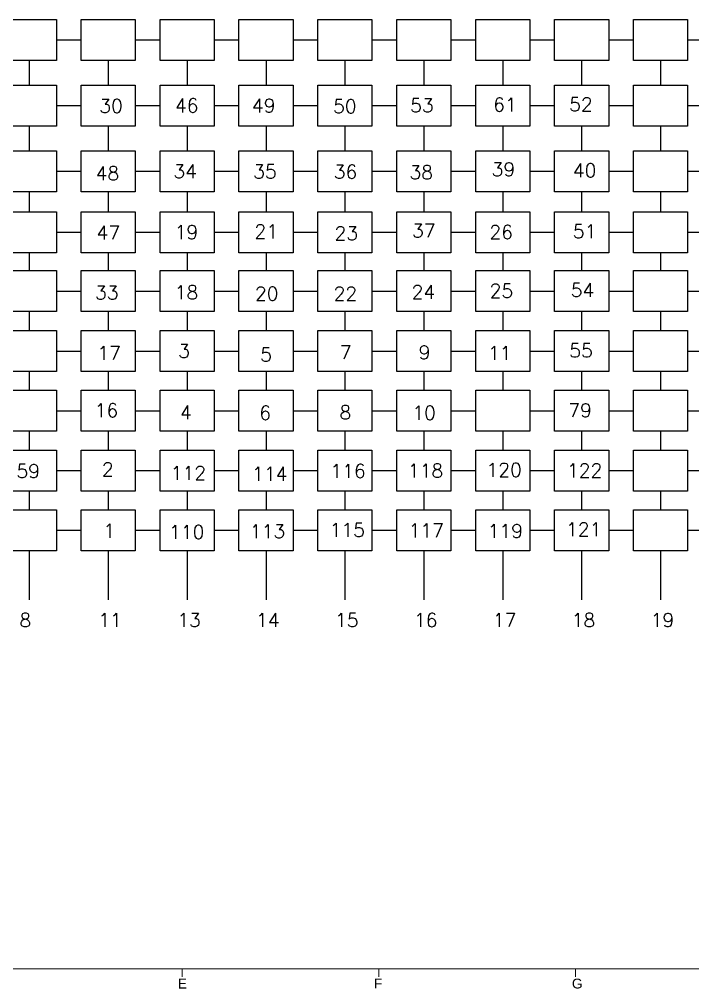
# Model space of a CAD drawing. Header units: millimetres. Extents: x 1461 to 1900, y 363 to 677.
# Drawn here: x 1615.2 to 1737.6, y 370.7 to 546.9 of the extents above; entities that cross this region are included whole.
import ezdxf
from ezdxf.enums import TextEntityAlignment as Align

# ---------------------------------------------------------------- set-up
doc = ezdxf.new("R2010")
doc.units = ezdxf.units.MM
doc.layers.add('tukuang', color=5, linetype='Continuous', lineweight=9)
doc.styles.add('ARIAL', font='arial.ttf')
doc.styles.get("Standard").update_dxf_attribs({"font": 'txt', "bigfont": 'gbcbig.shx'})

# ---------------------------------------------------------------- blocks, each defined once
blk = doc.blocks.new('A2KUANG')
at = {"layer": 'tukuang', "color": 7}
for p, q in [((-531.8954673050157, 4.547473508864641e-13), (299.9976196515063, 4.547473508864641e-13)), ((-187.4174020876244, 4.547473508864641e-13), (-187.4174020876244, -2.85873913043406)), ((-115.9489238267552, 4.547473508864641e-13), (-115.9489238267552, -2.85873913043406)), ((-44.48044556588502, 4.547473508864641e-13), (-44.48044556588502, -2.85873913043406))]:
    blk.add_line(p, q, dxfattribs=at)
at = {"layer": 'tukuang', "color": 7, "style": 'ARIAL'}
for s, p in [('G', (-43.80351730115581, -5.345521772240772)), ('E', (-187.3627643728278, -5.362494420405255)), ('F', (-116.2040095076527, -5.345521772240772))]:
    blk.add_text(s, height=3.573423913043479, dxfattribs=at).set_placement(p, align=Align.MIDDLE_CENTER)

msp = doc.modelspace()

# ---------------------------------------------------------------- linework, layer by layer
for p, q in [((1621.908936871735, 543.1868851116258), (1626.418703684312, 543.1868851116258)), ((1636.255665643982, 543.1868851116258), (1640.765432456558, 543.1868851116258)), ((1650.602394416228, 543.1868851116258), (1655.112161228805, 543.1868851116258)), ((1664.949123188475, 543.1868851116258), (1669.458890001051, 543.1868851116258)), ((1679.295851960721, 543.1868851116258), (1683.805618773298, 543.1868851116258)), ((1693.642580732968, 543.1868851116258), (1698.152347545544, 543.1868851116258)), ((1707.989309505215, 543.1868851116258), (1712.49907631779, 543.1868851116258)), ((1722.336038277461, 543.1868851116258), (1726.845805090037, 543.1868851116258)), ((1736.682767049708, 543.1868851116258), (1741.192533862283, 543.1868851116258)), ((1616.9904558919, 539.4417536844), (1616.9904558919, 534.9965005920772)), ((1631.337184664147, 539.4417536844), (1631.337184664147, 534.9965005920772)), ((1645.683913436393, 539.4417536844), (1645.683913436393, 534.9965005920772)), ((1660.03064220864, 539.4417536844), (1660.03064220864, 534.9965005920772)), ((1674.377370980886, 539.4417536844), (1674.377370980886, 534.9965005920772)), ((1688.724099753133, 539.4417536844), (1688.724099753133, 534.9965005920772)), ((1703.070828525379, 539.4417536844), (1703.070828525379, 534.9965005920772)), ((1717.417557297626, 539.4417536844), (1717.417557297626, 534.9965005920772)), ((1731.764286069872, 539.4417536844), (1731.764286069872, 534.9965005920772)), ((1621.908936871735, 531.2513691648514), (1626.418703684312, 531.2513691648514)), ((1636.255665643982, 531.2513691648514), (1640.765432456558, 531.2513691648514)), ((1650.602394416228, 531.2513691648514), (1655.112161228805, 531.2513691648514)), ((1664.949123188475, 531.2513691648514), (1669.458890001051, 531.2513691648514)), ((1679.295851960721, 531.2513691648514), (1683.805618773298, 531.2513691648514)), ((1693.642580732968, 531.2513691648514), (1698.152347545544, 531.2513691648514)), ((1707.989309505215, 531.2513691648514), (1712.49907631779, 531.2513691648514)), ((1722.336038277461, 531.2513691648514), (1726.845805090037, 531.2513691648514)), ((1736.682767049708, 531.2513691648514), (1741.192533862283, 531.2513691648514)), ((1616.9904558919, 527.5062377376257), (1616.9904558919, 523.0609846453028)), ((1631.337184664147, 527.5062377376257), (1631.337184664147, 523.0609846453028)), ((1645.683913436393, 527.5062377376257), (1645.683913436393, 523.0609846453028)), ((1660.03064220864, 527.5062377376257), (1660.03064220864, 523.0609846453028)), ((1674.377370980886, 527.5062377376257), (1674.377370980886, 523.0609846453028)), ((1688.724099753133, 527.5062377376257), (1688.724099753133, 523.0609846453028)), ((1703.070828525379, 527.5062377376257), (1703.070828525379, 523.0609846453028)), ((1717.417557297626, 527.5062377376257), (1717.417557297626, 523.0609846453028)), ((1731.764286069872, 527.5062377376257), (1731.764286069872, 523.0609846453028)), ((1621.908936871735, 519.3158532180771), (1626.418703684312, 519.3158532180771)), ((1636.255665643982, 519.3158532180771), (1640.765432456558, 519.3158532180771)), ((1650.602394416228, 519.3158532180771), (1655.112161228805, 519.3158532180771)), ((1664.949123188475, 519.3158532180771), (1669.458890001051, 519.3158532180771)), ((1679.295851960721, 519.3158532180771), (1683.805618773298, 519.3158532180771)), ((1693.642580732968, 519.3158532180771), (1698.152347545544, 519.3158532180771)), ((1707.989309505215, 519.3158532180771), (1712.49907631779, 519.3158532180771)), ((1722.336038277461, 519.3158532180771), (1726.845805090037, 519.3158532180771)), ((1736.682767049708, 519.3158532180771), (1741.192533862283, 519.3158532180771)), ((1616.9904558919, 515.5707217908514), (1616.9904558919, 511.9630482217146)), ((1631.337184664147, 515.5707217908514), (1631.337184664147, 511.9630482217146)), ((1645.683913436393, 515.5707217908514), (1645.683913436393, 511.9630482217146)), ((1660.03064220864, 515.5707217908514), (1660.03064220864, 511.9630482217146)), ((1674.377370980886, 515.5707217908514), (1674.377370980886, 511.9630482217146)), ((1688.724099753133, 515.5707217908514), (1688.724099753133, 511.9630482217146)), ((1703.070828525379, 515.5707217908514), (1703.070828525379, 511.9630482217146)), ((1717.417557297626, 515.5707217908514), (1717.417557297626, 511.9630482217146)), ((1731.764286069872, 515.5707217908514), (1731.764286069872, 511.9630482217146)), ((1621.908936871735, 508.2179167944889), (1626.418703684312, 508.2179167944889)), ((1636.255665643982, 508.2179167944889), (1640.765432456558, 508.2179167944889)), ((1650.602394416228, 508.2179167944889), (1655.112161228805, 508.2179167944889)), ((1664.949123188475, 508.2179167944889), (1669.458890001051, 508.2179167944889)), ((1679.295851960721, 508.2179167944889), (1683.805618773298, 508.2179167944889)), ((1693.642580732968, 508.2179167944889), (1698.152347545544, 508.2179167944889)), ((1707.989309505215, 508.2179167944889), (1712.49907631779, 508.2179167944889)), ((1722.336038277461, 508.2179167944889), (1726.845805090037, 508.2179167944889)), ((1736.682767049708, 508.2179167944889), (1741.192533862283, 508.2179167944889)), ((1616.9904558919, 504.4727853672632), (1616.9904558919, 501.2839015597199)), ((1631.337184664147, 504.4727853672632), (1631.337184664147, 501.2839015597199)), ((1645.683913436393, 504.4727853672632), (1645.683913436393, 501.2839015597199)), ((1660.03064220864, 504.4727853672632), (1660.03064220864, 501.2839015597199)), ((1674.377370980886, 504.4727853672632), (1674.377370980886, 501.2839015597199)), ((1688.724099753133, 504.4727853672632), (1688.724099753133, 501.2839015597199)), ((1703.070828525379, 504.4727853672632), (1703.070828525379, 501.2839015597199)), ((1717.417557297626, 504.4727853672632), (1717.417557297626, 501.2839015597199)), ((1731.764286069872, 504.4727853672632), (1731.764286069872, 501.2839015597199)), ((1621.908936871735, 497.5387701324942), (1626.418703684312, 497.5387701324942)), ((1636.255665643982, 497.5387701324942), (1640.765432456558, 497.5387701324942)), ((1650.602394416228, 497.5387701324942), (1655.112161228805, 497.5387701324942)), ((1664.949123188475, 497.5387701324942), (1669.458890001051, 497.5387701324942)), ((1679.295851960721, 497.5387701324942), (1683.805618773298, 497.5387701324942)), ((1693.642580732968, 497.5387701324942), (1698.152347545544, 497.5387701324942)), ((1707.989309505215, 497.5387701324942), (1712.49907631779, 497.5387701324942)), ((1722.336038277461, 497.5387701324942), (1726.845805090037, 497.5387701324942)), ((1736.682767049708, 497.5387701324942), (1741.192533862283, 497.5387701324942)), ((1616.9904558919, 493.7936387052684), (1616.9904558919, 490.3783480068141)), ((1631.337184664147, 493.7936387052684), (1631.337184664147, 490.3783480068141)), ((1645.683913436393, 493.7936387052684), (1645.683913436393, 490.3783480068141)), ((1660.03064220864, 493.7936387052684), (1660.03064220864, 490.3783480068141)), ((1674.377370980886, 493.7936387052684), (1674.377370980886, 490.3783480068141)), ((1688.724099753133, 493.7936387052684), (1688.724099753133, 490.3783480068141)), ((1703.070828525379, 493.7936387052684), (1703.070828525379, 490.3783480068141)), ((1717.417557297626, 493.7936387052684), (1717.417557297626, 490.3783480068141)), ((1731.764286069872, 493.7936387052684), (1731.764286069872, 490.3783480068141)), ((1621.908936871735, 486.6332165795884), (1626.418703684312, 486.6332165795884)), ((1636.255665643982, 486.6332165795884), (1640.765432456558, 486.6332165795884)), ((1650.602394416228, 486.6332165795884), (1655.112161228805, 486.6332165795884)), ((1664.949123188475, 486.6332165795884), (1669.458890001051, 486.6332165795884)), ((1679.295851960721, 486.6332165795884), (1683.805618773298, 486.6332165795884)), ((1693.642580732968, 486.6332165795884), (1698.152347545544, 486.6332165795884)), ((1707.989309505215, 486.6332165795884), (1712.49907631779, 486.6332165795884)), ((1722.336038277461, 486.6332165795884), (1726.845805090037, 486.6332165795884)), ((1736.682767049708, 486.6332165795884), (1741.192533862283, 486.6332165795884)), ((1616.9904558919, 482.8880851523627), (1616.9904558919, 479.5321088226867)), ((1631.337184664147, 482.8880851523627), (1631.337184664147, 479.5321088226867)), ((1645.683913436393, 482.8880851523627), (1645.683913436393, 479.5321088226867)), ((1660.03064220864, 482.8880851523627), (1660.03064220864, 479.5321088226867)), ((1674.377370980886, 482.8880851523627), (1674.377370980886, 479.5321088226867)), ((1688.724099753133, 482.8880851523627), (1688.724099753133, 479.5321088226867)), ((1703.070828525379, 482.8880851523627), (1703.070828525379, 479.5321088226867)), ((1717.417557297626, 482.8880851523627), (1717.417557297626, 479.5321088226867)), ((1731.764286069872, 482.8880851523627), (1731.764286069872, 479.5321088226867)), ((1621.908936871735, 475.786977395461), (1626.418703684312, 475.786977395461)), ((1636.255665643982, 475.786977395461), (1640.765432456558, 475.786977395461)), ((1650.602394416228, 475.786977395461), (1655.112161228805, 475.786977395461)), ((1664.949123188475, 475.786977395461), (1669.458890001051, 475.786977395461)), ((1679.295851960721, 475.786977395461), (1683.805618773298, 475.786977395461)), ((1693.642580732968, 475.786977395461), (1698.152347545544, 475.786977395461)), ((1707.989309505215, 475.786977395461), (1712.49907631779, 475.786977395461)), ((1722.336038277461, 475.786977395461), (1726.845805090037, 475.786977395461)), ((1736.682767049708, 475.786977395461), (1741.192533862283, 475.786977395461)), ((1616.9904558919, 472.0418459682353), (1616.9904558919, 468.6265552697807)), ((1631.337184664147, 472.0418459682353), (1631.337184664147, 468.6265552697807)), ((1645.683913436393, 472.0418459682353), (1645.683913436393, 468.6265552697807)), ((1660.03064220864, 472.0418459682353), (1660.03064220864, 468.6265552697807)), ((1674.377370980886, 472.0418459682353), (1674.377370980886, 468.6265552697807)), ((1688.724099753133, 472.0418459682353), (1688.724099753133, 468.6265552697807)), ((1703.070828525379, 472.0418459682353), (1703.070828525379, 468.6265552697807)), ((1717.417557297626, 472.0418459682353), (1717.417557297626, 468.6265552697807)), ((1731.764286069872, 472.0418459682353), (1731.764286069872, 468.6265552697807)), ((1621.908936871735, 464.881423842555), (1626.418703684312, 464.881423842555)), ((1636.255665643982, 464.881423842555), (1640.765432456558, 464.881423842555)), ((1650.602394416228, 464.881423842555), (1655.112161228805, 464.881423842555)), ((1664.949123188475, 464.881423842555), (1669.458890001051, 464.881423842555)), ((1679.295851960721, 464.881423842555), (1683.805618773298, 464.881423842555)), ((1693.642580732968, 464.881423842555), (1698.152347545544, 464.881423842555)), ((1707.989309505215, 464.881423842555), (1712.49907631779, 464.881423842555)), ((1722.336038277461, 464.881423842555), (1726.845805090037, 464.881423842555)), ((1736.682767049708, 464.881423842555), (1741.192533862283, 464.881423842555)), ((1616.9904558919, 461.1362924153293), (1616.9904558919, 457.7803160856533)), ((1631.337184664147, 461.1362924153293), (1631.337184664147, 457.7803160856533)), ((1645.683913436393, 461.1362924153293), (1645.683913436393, 457.7803160856533)), ((1660.03064220864, 461.1362924153293), (1660.03064220864, 457.7803160856533)), ((1674.377370980886, 461.1362924153293), (1674.377370980886, 457.7803160856533)), ((1688.724099753133, 461.1362924153293), (1688.724099753133, 457.7803160856533)), ((1703.070828525379, 461.1362924153293), (1703.070828525379, 457.7803160856533)), ((1717.417557297626, 461.1362924153293), (1717.417557297626, 457.7803160856533)), ((1731.764286069872, 461.1362924153293), (1731.764286069872, 457.7803160856533)), ((1621.908936871735, 454.0351846584276), (1626.418703684312, 454.0351846584276)), ((1636.255665643982, 454.0351846584276), (1640.765432456558, 454.0351846584276)), ((1650.602394416228, 454.0351846584276), (1655.112161228805, 454.0351846584276)), ((1664.949123188475, 454.0351846584276), (1669.458890001051, 454.0351846584276)), ((1679.295851960721, 454.0351846584276), (1683.805618773298, 454.0351846584276)), ((1693.642580732968, 454.0351846584276), (1698.152347545544, 454.0351846584276)), ((1707.989309505215, 454.0351846584276), (1712.49907631779, 454.0351846584276)), ((1722.336038277461, 454.0351846584276), (1726.845805090037, 454.0351846584276)), ((1736.682767049708, 454.0351846584276), (1741.192533862283, 454.0351846584276)), ((1616.9904558919, 450.2900532312019), (1616.9904558919, 441.3853712804853)), ((1631.337184664147, 450.2900532312019), (1631.337184664147, 441.3853712804853)), ((1645.683913436393, 450.2900532312019), (1645.683913436393, 441.3853712804853)), ((1660.03064220864, 450.2900532312019), (1660.03064220864, 441.3853712804853)), ((1674.377370980886, 450.2900532312019), (1674.377370980886, 441.3853712804853)), ((1688.724099753133, 450.2900532312019), (1688.724099753133, 441.3853712804853)), ((1703.070828525379, 450.2900532312019), (1703.070828525379, 441.3853712804853)), ((1717.417557297626, 450.2900532312019), (1717.417557297626, 441.3853712804853)), ((1731.764286069872, 450.2900532312019), (1731.764286069872, 441.3853712804853))]:
    msp.add_line(p, q)
for points in [[(1612.071974912065, 546.9320165388515), (1621.908936871735, 546.9320165388515), (1621.908936871735, 539.4417536844), (1612.071974912065, 539.4417536844)], [(1626.418703684312, 546.9320165388515), (1636.255665643982, 546.9320165388515), (1636.255665643982, 539.4417536844), (1626.418703684312, 539.4417536844)], [(1640.765432456558, 546.9320165388515), (1650.602394416228, 546.9320165388515), (1650.602394416228, 539.4417536844), (1640.765432456558, 539.4417536844)], [(1655.112161228805, 546.9320165388515), (1664.949123188475, 546.9320165388515), (1664.949123188475, 539.4417536844), (1655.112161228805, 539.4417536844)], [(1669.458890001051, 546.9320165388515), (1679.295851960721, 546.9320165388515), (1679.295851960721, 539.4417536844), (1669.458890001051, 539.4417536844)], [(1683.805618773298, 546.9320165388515), (1693.642580732968, 546.9320165388515), (1693.642580732968, 539.4417536844), (1683.805618773298, 539.4417536844)], [(1698.152347545544, 546.9320165388515), (1707.989309505215, 546.9320165388515), (1707.989309505215, 539.4417536844), (1698.152347545544, 539.4417536844)], [(1712.49907631779, 546.9320165388515), (1722.336038277461, 546.9320165388515), (1722.336038277461, 539.4417536844), (1712.49907631779, 539.4417536844)], [(1726.845805090037, 546.9320165388515), (1736.682767049708, 546.9320165388515), (1736.682767049708, 539.4417536844), (1726.845805090037, 539.4417536844)], [(1626.418703684312, 534.9965005920772), (1636.255665643982, 534.9965005920772), (1636.255665643982, 527.5062377376257), (1626.418703684312, 527.5062377376257)], [(1640.765432456558, 534.9965005920772), (1650.602394416228, 534.9965005920772), (1650.602394416228, 527.5062377376257), (1640.765432456558, 527.5062377376257)], [(1655.112161228805, 534.9965005920772), (1664.949123188475, 534.9965005920772), (1664.949123188475, 527.5062377376257), (1655.112161228805, 527.5062377376257)], [(1669.458890001051, 534.9965005920772), (1679.295851960721, 534.9965005920772), (1679.295851960721, 527.5062377376257), (1669.458890001051, 527.5062377376257)], [(1683.805618773298, 534.9965005920772), (1693.642580732968, 534.9965005920772), (1693.642580732968, 527.5062377376257), (1683.805618773298, 527.5062377376257)], [(1698.152347545544, 534.9965005920772), (1707.989309505215, 534.9965005920772), (1707.989309505215, 527.5062377376257), (1698.152347545544, 527.5062377376257)], [(1712.49907631779, 534.9965005920772), (1722.336038277461, 534.9965005920772), (1722.336038277461, 527.5062377376257), (1712.49907631779, 527.5062377376257)], [(1726.845805090037, 534.9965005920772), (1736.682767049708, 534.9965005920772), (1736.682767049708, 527.5062377376257), (1726.845805090037, 527.5062377376257)], [(1612.071974912065, 523.0609846453028), (1621.908936871735, 523.0609846453028), (1621.908936871735, 515.5707217908514), (1612.071974912065, 515.5707217908514)], [(1626.418703684312, 523.0609846453028), (1636.255665643982, 523.0609846453028), (1636.255665643982, 515.5707217908514), (1626.418703684312, 515.5707217908514)], [(1640.765432456558, 523.0609846453028), (1650.602394416228, 523.0609846453028), (1650.602394416228, 515.5707217908514), (1640.765432456558, 515.5707217908514)], [(1655.112161228805, 523.0609846453028), (1664.949123188475, 523.0609846453028), (1664.949123188475, 515.5707217908514), (1655.112161228805, 515.5707217908514)], [(1669.458890001051, 523.0609846453028), (1679.295851960721, 523.0609846453028), (1679.295851960721, 515.5707217908514), (1669.458890001051, 515.5707217908514)], [(1683.805618773298, 523.0609846453028), (1693.642580732968, 523.0609846453028), (1693.642580732968, 515.5707217908514), (1683.805618773298, 515.5707217908514)], [(1698.152347545544, 523.0609846453028), (1707.989309505215, 523.0609846453028), (1707.989309505215, 515.5707217908514), (1698.152347545544, 515.5707217908514)], [(1712.49907631779, 523.0609846453028), (1722.336038277461, 523.0609846453028), (1722.336038277461, 515.5707217908514), (1712.49907631779, 515.5707217908514)], [(1726.845805090037, 523.0609846453028), (1736.682767049708, 523.0609846453028), (1736.682767049708, 515.5707217908514), (1726.845805090037, 515.5707217908514)], [(1612.071974912065, 511.9630482217146), (1621.908936871735, 511.9630482217146), (1621.908936871735, 504.4727853672632), (1612.071974912065, 504.4727853672632)], [(1626.418703684312, 511.9630482217146), (1636.255665643982, 511.9630482217146), (1636.255665643982, 504.4727853672632), (1626.418703684312, 504.4727853672632)], [(1640.765432456558, 511.9630482217146), (1650.602394416228, 511.9630482217146), (1650.602394416228, 504.4727853672632), (1640.765432456558, 504.4727853672632)], [(1655.112161228805, 511.9630482217146), (1664.949123188475, 511.9630482217146), (1664.949123188475, 504.4727853672632), (1655.112161228805, 504.4727853672632)], [(1669.458890001051, 511.9630482217146), (1679.295851960721, 511.9630482217146), (1679.295851960721, 504.4727853672632), (1669.458890001051, 504.4727853672632)], [(1683.805618773298, 511.9630482217146), (1693.642580732968, 511.9630482217146), (1693.642580732968, 504.4727853672632), (1683.805618773298, 504.4727853672632)], [(1698.152347545544, 511.9630482217146), (1707.989309505215, 511.9630482217146), (1707.989309505215, 504.4727853672632), (1698.152347545544, 504.4727853672632)], [(1712.49907631779, 511.9630482217146), (1722.336038277461, 511.9630482217146), (1722.336038277461, 504.4727853672632), (1712.49907631779, 504.4727853672632)], [(1726.845805090037, 511.9630482217146), (1736.682767049708, 511.9630482217146), (1736.682767049708, 504.4727853672632), (1726.845805090037, 504.4727853672632)], [(1612.071974912065, 501.2839015597199), (1621.908936871735, 501.2839015597199), (1621.908936871735, 493.7936387052684), (1612.071974912065, 493.7936387052684)], [(1626.418703684312, 501.2839015597199), (1636.255665643982, 501.2839015597199), (1636.255665643982, 493.7936387052684), (1626.418703684312, 493.7936387052684)], [(1640.765432456558, 501.2839015597199), (1650.602394416228, 501.2839015597199), (1650.602394416228, 493.7936387052684), (1640.765432456558, 493.7936387052684)], [(1655.112161228805, 501.2839015597199), (1664.949123188475, 501.2839015597199), (1664.949123188475, 493.7936387052684), (1655.112161228805, 493.7936387052684)], [(1669.458890001051, 501.2839015597199), (1679.295851960721, 501.2839015597199), (1679.295851960721, 493.7936387052684), (1669.458890001051, 493.7936387052684)], [(1683.805618773298, 501.2839015597199), (1693.642580732968, 501.2839015597199), (1693.642580732968, 493.7936387052684), (1683.805618773298, 493.7936387052684)], [(1698.152347545544, 501.2839015597199), (1707.989309505215, 501.2839015597199), (1707.989309505215, 493.7936387052684), (1698.152347545544, 493.7936387052684)], [(1712.49907631779, 501.2839015597199), (1722.336038277461, 501.2839015597199), (1722.336038277461, 493.7936387052684), (1712.49907631779, 493.7936387052684)], [(1726.845805090037, 501.2839015597199), (1736.682767049708, 501.2839015597199), (1736.682767049708, 493.7936387052684), (1726.845805090037, 493.7936387052684)], [(1612.071974912065, 490.3783480068141), (1621.908936871735, 490.3783480068141), (1621.908936871735, 482.8880851523627), (1612.071974912065, 482.8880851523627)], [(1626.418703684312, 490.3783480068141), (1636.255665643982, 490.3783480068141), (1636.255665643982, 482.8880851523627), (1626.418703684312, 482.8880851523627)], [(1640.765432456558, 490.3783480068141), (1650.602394416228, 490.3783480068141), (1650.602394416228, 482.8880851523627), (1640.765432456558, 482.8880851523627)], [(1655.112161228805, 490.3783480068141), (1664.949123188475, 490.3783480068141), (1664.949123188475, 482.8880851523627), (1655.112161228805, 482.8880851523627)], [(1669.458890001051, 490.3783480068141), (1679.295851960721, 490.3783480068141), (1679.295851960721, 482.8880851523627), (1669.458890001051, 482.8880851523627)], [(1683.805618773298, 490.3783480068141), (1693.642580732968, 490.3783480068141), (1693.642580732968, 482.8880851523627), (1683.805618773298, 482.8880851523627)], [(1698.152347545544, 490.3783480068141), (1707.989309505215, 490.3783480068141), (1707.989309505215, 482.8880851523627), (1698.152347545544, 482.8880851523627)], [(1712.49907631779, 490.3783480068141), (1722.336038277461, 490.3783480068141), (1722.336038277461, 482.8880851523627), (1712.49907631779, 482.8880851523627)], [(1726.845805090037, 490.3783480068141), (1736.682767049708, 490.3783480068141), (1736.682767049708, 482.8880851523627), (1726.845805090037, 482.8880851523627)], [(1612.071974912065, 479.5321088226867), (1621.908936871735, 479.5321088226867), (1621.908936871735, 472.0418459682353), (1612.071974912065, 472.0418459682353)], [(1626.418703684312, 479.5321088226867), (1636.255665643982, 479.5321088226867), (1636.255665643982, 472.0418459682353), (1626.418703684312, 472.0418459682353)], [(1640.765432456558, 479.5321088226867), (1650.602394416228, 479.5321088226867), (1650.602394416228, 472.0418459682353), (1640.765432456558, 472.0418459682353)], [(1655.112161228805, 479.5321088226867), (1664.949123188475, 479.5321088226867), (1664.949123188475, 472.0418459682353), (1655.112161228805, 472.0418459682353)], [(1669.458890001051, 479.5321088226867), (1679.295851960721, 479.5321088226867), (1679.295851960721, 472.0418459682353), (1669.458890001051, 472.0418459682353)], [(1683.805618773298, 479.5321088226867), (1693.642580732968, 479.5321088226867), (1693.642580732968, 472.0418459682353), (1683.805618773298, 472.0418459682353)], [(1698.152347545544, 479.5321088226867), (1707.989309505215, 479.5321088226867), (1707.989309505215, 472.0418459682353), (1698.152347545544, 472.0418459682353)], [(1712.49907631779, 479.5321088226867), (1722.336038277461, 479.5321088226867), (1722.336038277461, 472.0418459682353), (1712.49907631779, 472.0418459682353)], [(1726.845805090037, 479.5321088226867), (1736.682767049708, 479.5321088226867), (1736.682767049708, 472.0418459682353), (1726.845805090037, 472.0418459682353)], [(1612.071974912065, 468.6265552697807), (1621.908936871735, 468.6265552697807), (1621.908936871735, 461.1362924153293), (1612.071974912065, 461.1362924153293)], [(1626.418703684312, 468.6265552697807), (1636.255665643982, 468.6265552697807), (1636.255665643982, 461.1362924153293), (1626.418703684312, 461.1362924153293)], [(1640.765432456558, 468.6265552697807), (1650.602394416228, 468.6265552697807), (1650.602394416228, 461.1362924153293), (1640.765432456558, 461.1362924153293)], [(1655.112161228805, 468.6265552697807), (1664.949123188475, 468.6265552697807), (1664.949123188475, 461.1362924153293), (1655.112161228805, 461.1362924153293)], [(1669.458890001051, 468.6265552697807), (1679.295851960721, 468.6265552697807), (1679.295851960721, 461.1362924153293), (1669.458890001051, 461.1362924153293)], [(1683.805618773298, 468.6265552697807), (1693.642580732968, 468.6265552697807), (1693.642580732968, 461.1362924153293), (1683.805618773298, 461.1362924153293)], [(1698.152347545544, 468.6265552697807), (1707.989309505215, 468.6265552697807), (1707.989309505215, 461.1362924153293), (1698.152347545544, 461.1362924153293)], [(1712.49907631779, 468.6265552697807), (1722.336038277461, 468.6265552697807), (1722.336038277461, 461.1362924153293), (1712.49907631779, 461.1362924153293)], [(1726.845805090037, 468.6265552697807), (1736.682767049708, 468.6265552697807), (1736.682767049708, 461.1362924153293), (1726.845805090037, 461.1362924153293)], [(1626.418703684312, 457.7803160856533), (1636.255665643982, 457.7803160856533), (1636.255665643982, 450.2900532312019), (1626.418703684312, 450.2900532312019)], [(1640.765432456558, 457.7803160856533), (1650.602394416228, 457.7803160856533), (1650.602394416228, 450.2900532312019), (1640.765432456558, 450.2900532312019)], [(1655.112161228805, 457.7803160856533), (1664.949123188475, 457.7803160856533), (1664.949123188475, 450.2900532312019), (1655.112161228805, 450.2900532312019)], [(1669.458890001051, 457.7803160856533), (1679.295851960721, 457.7803160856533), (1679.295851960721, 450.2900532312019), (1669.458890001051, 450.2900532312019)], [(1683.805618773298, 457.7803160856533), (1693.642580732968, 457.7803160856533), (1693.642580732968, 450.2900532312019), (1683.805618773298, 450.2900532312019)], [(1698.152347545544, 457.7803160856533), (1707.989309505215, 457.7803160856533), (1707.989309505215, 450.2900532312019), (1698.152347545544, 450.2900532312019)], [(1712.49907631779, 457.7803160856533), (1722.336038277461, 457.7803160856533), (1722.336038277461, 450.2900532312019), (1712.49907631779, 450.2900532312019)], [(1726.845805090037, 457.7803160856533), (1736.682767049708, 457.7803160856533), (1736.682767049708, 450.2900532312019), (1726.845805090037, 450.2900532312019)]]:
    msp.add_lwpolyline(points, close=True)
at = {"color": 1}
for points in [[(1612.071974912065, 534.9965005920772), (1621.908936871735, 534.9965005920772), (1621.908936871735, 527.5062377376257), (1612.071974912065, 527.5062377376257)], [(1612.071974912065, 457.7803160856533), (1621.908936871735, 457.7803160856533), (1621.908936871735, 450.2900532312019), (1612.071974912065, 450.2900532312019)]]:
    msp.add_lwpolyline(points, close=True, dxfattribs=at)

# ---------------------------------------------------------------- block references
at = {"color": 6, "xscale": 0.5, "yscale": 0.5, "zscale": 0.5}
msp.add_blockref('A2KUANG', (1738.516738540569, 374.2972940782515), dxfattribs=at)

# ---------------------------------------------------------------- texts
at = {"color": 3}
for s, p in [('30', (1629.714254037301, 529.9525743617162)), ('46', (1643.465868750143, 530.0189551226372)), ('50', (1672.22240914472, 529.8817192167779)), ('53', (1686.233070951267, 530.0448743994987)), ('61', (1701.334213441205, 530.180540409104)), ('51', (1715.811729626171, 507.1371667217055)), ('54', (1715.439151384173, 496.4673408124964)), ('79', (1714.994533686117, 474.5942764113933))]:
    msp.add_text(s, height=2.5, dxfattribs=at).set_placement(p)
for s, p in [('49', (1657.462865242736, 530.0003781573057)), ('52', (1715.137542416806, 530.234592149072)), ('48', (1629.054654609009, 517.705851344041)), ('34', (1643.188011064641, 518.0487819134873)), ('35', (1657.697722115775, 518.0228983083126)), ('36', (1672.348930889373, 517.9755219975951)), ('38', (1686.111408375764, 517.882942467302)), ('39', (1701.050543060328, 518.4044946607178)), ('40', (1715.818018801965, 518.2169346225027)), ('47', (1629.212734442325, 506.905856673475)), ('19', (1643.401948569036, 506.9894730595261)), ('21', (1657.925290473802, 507.1175435453049)), ('37', (1686.577095328177, 507.2604326723799)), ('26', (1700.65072439913, 507.0062885024173)), ('23', (1672.487665850696, 506.7906089916082)), ('25', (1700.690230959454, 496.333408054334)), ('33', (1628.930029133516, 496.0017152985167)), ('18', (1643.439237528443, 496.0421252665874)), ('20', (1658.010204260886, 495.8174205909453)), ('22', (1672.316138115824, 495.8096294529379)), ('24', (1686.502327065284, 496.1095134506568)), ('17', (1629.35810742239, 485.0083851722017)), (' 3', (1641.83284068871, 485.4096993996606)), (' 5', (1656.7456579944, 484.7378160804595)), (' 7', (1671.221774239654, 485.1232099676815)), (' 9', (1685.543650797178, 485.1296217474809)), (' 11', (1698.152347545544, 485.0204383217522)), ('55', (1715.169210036163, 485.4864005852461)), ('16', (1628.8670622035, 474.5892963149878)), (' 4', (1642.146603498351, 474.2240666163544)), (' 6', (1656.574873155835, 474.1411847310181)), (' 8', (1671.166007120612, 474.2336688069714)), (' 10', (1684.39781270774, 474.1378481288693)), (' 2', (1627.956657563338, 463.8677401732366)), ('112', (1642.695892157307, 463.2013563322005)), ('114', (1657.498256305359, 463.0469241095988)), ('116', (1671.733894059251, 463.5737933677275)), ('118', (1685.817336014259, 463.6457779792416)), ('120', (1700.111470384321, 463.7721879034872)), ('122', (1714.750284616798, 463.6578723020821)), (' 1', (1628.195393389979, 452.6930245468423)), ('110', (1642.391694599618, 452.4751745247383)), ('113', (1657.088909352225, 452.6077081458659)), ('115', (1671.589315719515, 452.8642653327432)), ('117', (1685.951029629499, 452.74321633061)), ('119', (1700.325993704958, 452.6708172236742)), ('121', (1714.579117242075, 452.9671281332674))]:
    msp.add_text(s, height=2.5).set_placement(p)
at = {"color": 1}
msp.add_text('59', height=2.5, dxfattribs=at).set_placement((1614.644985079211, 463.5499856794567))
at = {"char_height": 2.5, "width": 10.05582979061001, "attachment_point": 1}
for s, insert in [('8', (1615.18599382167, 438.9589030496641)), ('11', (1629.532722593916, 438.9589030496641)), ('13', (1643.879451366163, 438.9589030496641)), ('14', (1658.226180138409, 438.9589030496641)), ('15', (1672.572908910656, 438.9589030496641)), ('16', (1686.919637682902, 438.9589030496641)), ('17', (1701.266366455149, 438.9589030496641)), ('18', (1715.613095227395, 438.9589030496641)), ('19', (1729.959823999642, 438.9589030496641))]:
    msp.add_mtext(s, dxfattribs=dict(at, insert=insert))

doc.saveas('drawing.dxf')
